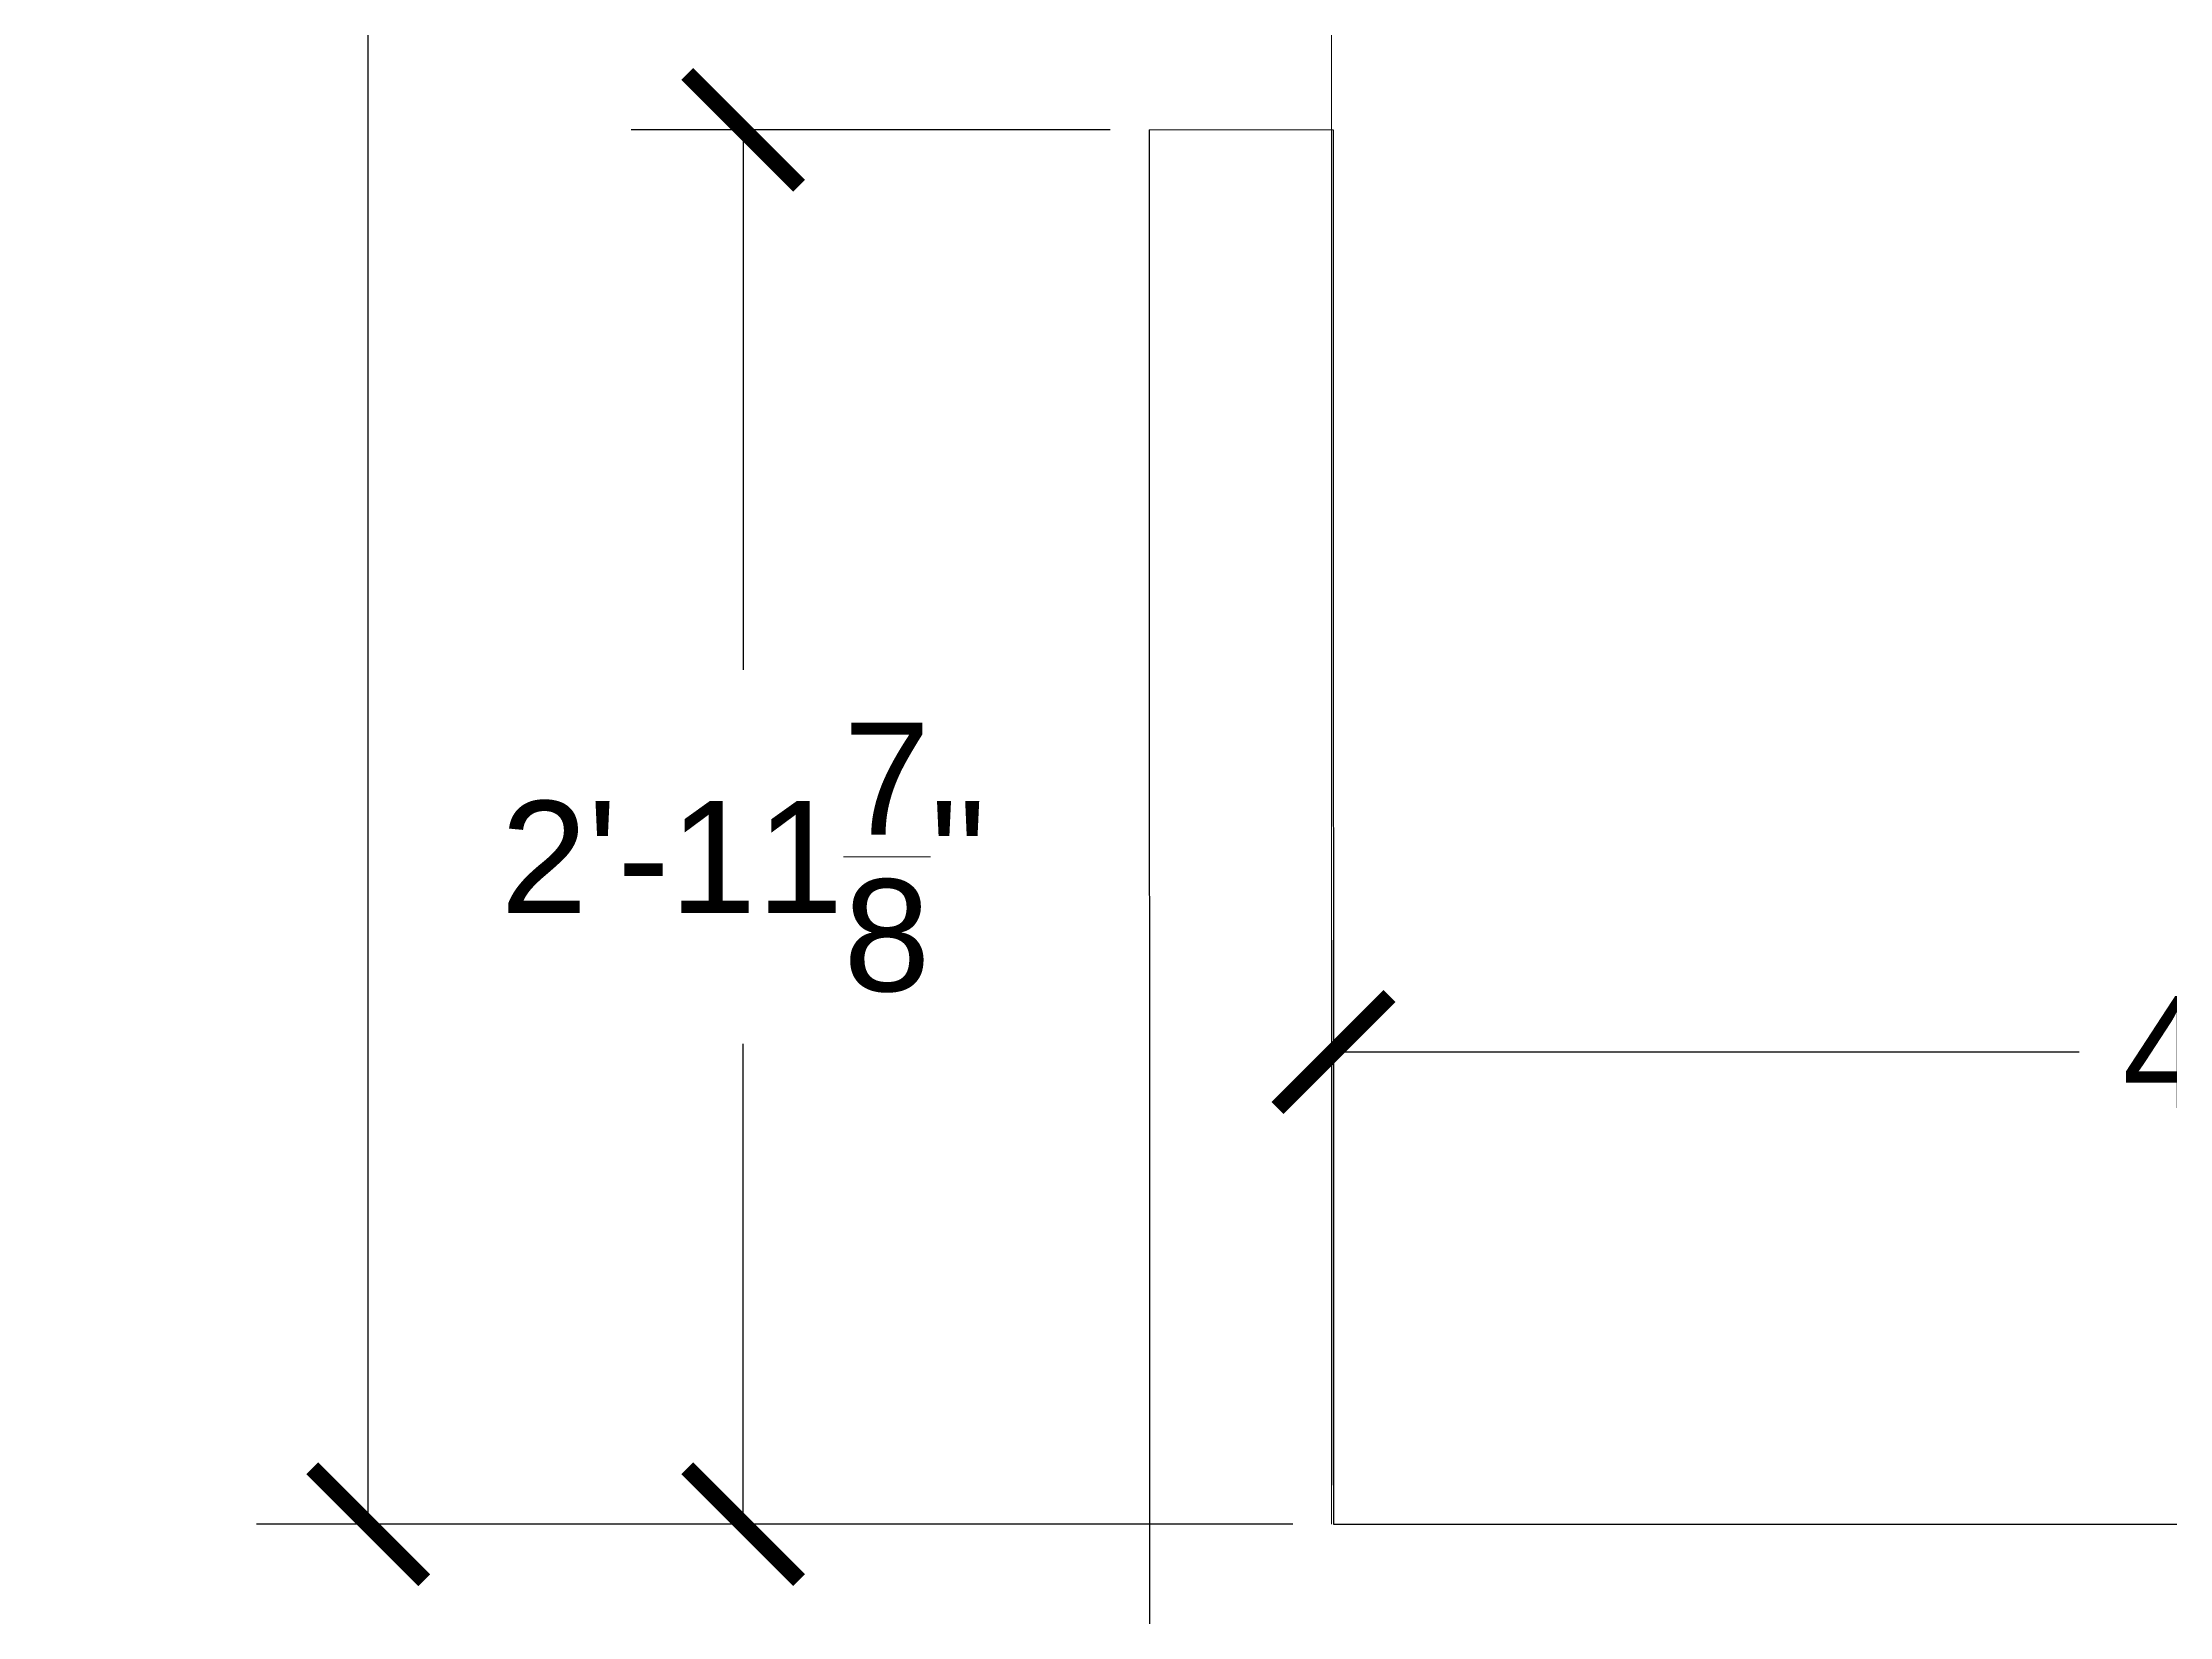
# Model space of a CAD drawing. Header units: inches. Extents: x 6 to 388, y 74 to 528.
# Drawn here: x 6.5 to 61.2, y 245.5 to 286 of the extents above; entities that cross this region are included whole.
import ezdxf

# ---------------------------------------------------------------- set-up
doc = ezdxf.new("R2010")
doc.units = ezdxf.units.IN
doc.header["$MEASUREMENT"] = 0
doc.layers.get('0').update_dxf_attribs({"lineweight": 9})
for name, color, linetype, lineweight in [('A201-Dimensions', 7, 'Continuous', 9), ('A201-Floorplan-2nd-floor', 7, 'Continuous', 9), ('A201-RCP', 7, 'Continuous', 9)]:
    doc.layers.add(name, color=color, linetype=linetype, lineweight=lineweight)
doc.styles.add('Annotative', font='Arial.ttf')
doc.dimstyles.new('Annotative', dxfattribs={"dimtxt": 0.18, "dimasz": 0.18, "dimexe": 0.18, "dimexo": 0.0625, "dimgap": 0.09, "dimtad": 0, "dimtih": 1, "dimtoh": 1, "dimdec": 4, "dimzin": 0, "dimdsep": 46, "dimlunit": 4, "dimtxsty": 'Annotative', "dimblk": 'ARCHTICK', "dimblk1": 'ARCHTICK', "dimblk2": 'ARCHTICK', "dimcen": 0.09, "dimadec": 0, "dimazin": 0, "dimtfac": 1, "dimtdec": 4, "dimtofl": 0, "dimtmove": 0, "dimatfit": 3, "dimldrblk": 'ARCHTICK', "dimfxl": 1, "dimtolj": 1, "dimtzin": 0, "dimarcsym": 0})

# ---------------------------------------------------------------- blocks, each defined once
blk = doc.blocks.new('_ArchTick')
at = {"color": 0, "linetype": 'ByBlock', "lineweight": 30, "const_width": 0.15}
blk.add_lwpolyline([(-0.5, -0.5), (0.5, 0.5)], dxfattribs=at)
blk = doc.blocks.new('*D580')
at = {"layer": 'A201-Dimensions', "color": 0, "lineweight": -2, "transparency": 16777216}
for p, q in [((33.976, 283.794), (21.653, 283.794)), ((24.533, 283.794), (24.533, 269.899)), ((24.533, 247.919), (24.533, 260.275)), ((33.984, 247.919), (21.653, 247.919))]:
    blk.add_line(p, q, dxfattribs=at)
at = {"layer": 'A201-Dimensions', "color": 0, "lineweight": -2, "transparency": 16777216, "xscale": 2.88, "yscale": 2.88, "zscale": 2.88}
for p, rotation in [((24.533, 283.794), 90), ((24.533, 247.919), 270)]:
    blk.add_blockref('_ArchTick', p, dxfattribs=dict(at, rotation=rotation))
at = {"layer": 'A201-Dimensions', "color": 0, "lineweight": 5, "transparency": 16777216, "insert": (24.533, 265.087), "char_height": 2.88, "attachment_point": 5, "style": 'Annotative'}
blk.add_mtext('\\A1;2\'-11{\\H1x;\\S7/8;}"', dxfattribs=at)
blk = doc.blocks.new('*D673')
at = {"layer": 'A201-Dimensions', "color": 0, "lineweight": -2, "transparency": 16777216}
for p, q in [((39.719, 248.919), (39.719, 262.948)), ((92.791, 248.919), (92.791, 262.948)), ((39.719, 260.068), (58.906, 260.068)), ((92.791, 260.068), (73.603, 260.068))]:
    blk.add_line(p, q, dxfattribs=at)
at = {"layer": 'A201-Dimensions', "color": 0, "lineweight": -2, "transparency": 16777216, "xscale": 2.88, "yscale": 2.88, "zscale": 2.88, "rotation": 180}
blk.add_blockref('_ArchTick', (39.719, 260.068), dxfattribs=at)
at = {"layer": 'A201-Dimensions', "color": 0, "lineweight": -2, "transparency": 16777216, "xscale": 2.88, "yscale": 2.88, "zscale": 2.88}
blk.add_blockref('_ArchTick', (92.791, 260.068), dxfattribs=at)
at = {"layer": 'A201-Dimensions', "color": 0, "lineweight": 5, "transparency": 16777216, "insert": (66.255, 260.068), "char_height": 2.88, "attachment_point": 5, "style": 'Annotative'}
blk.add_mtext('\\A1;4\'-5{\\H1x;\\S1/16;}"', dxfattribs=at)
blk = doc.blocks.new('*D676')
at = {"layer": 'A201-Dimensions', "color": 0, "lineweight": -2, "transparency": 16777216}
for p, q in [((38.671, 392.045), (12.007, 392.045)), ((14.887, 392.045), (14.887, 324.843)), ((14.887, 247.919), (14.887, 315.121)), ((38.671, 247.919), (12.007, 247.919))]:
    blk.add_line(p, q, dxfattribs=at)
at = {"layer": 'A201-Dimensions', "color": 0, "lineweight": -2, "transparency": 16777216, "xscale": 2.88, "yscale": 2.88, "zscale": 2.88}
for p, rotation in [((14.887, 392.045), 90), ((14.887, 247.919), 270)]:
    blk.add_blockref('_ArchTick', p, dxfattribs=dict(at, rotation=rotation))
at = {"layer": 'A201-Dimensions', "color": 0, "lineweight": 5, "transparency": 16777216, "insert": (14.887, 319.982), "char_height": 2.88, "attachment_point": 5, "style": 'Annotative'}
blk.add_mtext('\\A1;12\'-0{\\H1x;\\S1/8;}"', dxfattribs=at)

msp = doc.modelspace()

# ---------------------------------------------------------------- linework, layer by layer
at = {"layer": 'A201-Floorplan-2nd-floor', "lineweight": -3}
msp.add_line((34.97639, 283.79438), (34.99945, 179.41938), dxfattribs=at)
at = {"layer": 'A201-Floorplan-2nd-floor', "lineweight": 5}
msp.add_line((39.70693, 283.79438), (34.97639, 283.79438), dxfattribs=at)
at = {"layer": 'A201-Floorplan-2nd-floor', "lineweight": -3}
msp.add_lwpolyline([(39.70693, 283.79438), (39.71879, 247.91938), (92.79071, 247.91938), (92.79071, 218.76313), (168.94289, 218.76313), (168.94289, 257.52816)], dxfattribs=at)
at = {"layer": 'A201-RCP', "color": 5, "lineweight": 5}
msp.add_lwpolyline([(39.71879, 247.91938), (92.79071, 247.91938), (92.79071, 218.76313), (168.94289, 218.76313), (168.94289, 392.04497), (39.67112, 392.04497), (39.67112, 247.91938)], dxfattribs=at)

# ---------------------------------------------------------------- dimensions: what is measured, and where the dimension line sits
at = {"layer": 'A201-Dimensions', "lineweight": 5}
dim = msp.add_linear_dim(base=(14.88739, 247.91938), p1=(39.67112, 392.04497), p2=(39.67112, 247.91938), angle=90, dimstyle='Annotative', dxfattribs=at)
dim.commit()
dim.dimension.update_dxf_attribs({"geometry": '*D676', "text_midpoint": (14.88739, 319.98218)})
dim = msp.add_linear_dim(base=(24.53275, 283.79438), p1=(34.98431, 247.91938), p2=(34.97639, 283.79438), angle=90, dimstyle='Annotative', dxfattribs=at)
dim.commit()
dim.dimension.update_dxf_attribs({"geometry": '*D580', "text_midpoint": (24.53275, 265.08718), "dimtype": 160})
dim = msp.add_linear_dim(base=(92.79071, 260.06783), p1=(39.71879, 247.91938), p2=(92.79071, 247.91938), dimstyle='Annotative', dxfattribs=at)
dim.commit()
dim.dimension.update_dxf_attribs({"geometry": '*D673', "text_midpoint": (66.25475, 260.06783)})

doc.saveas('drawing.dxf')
